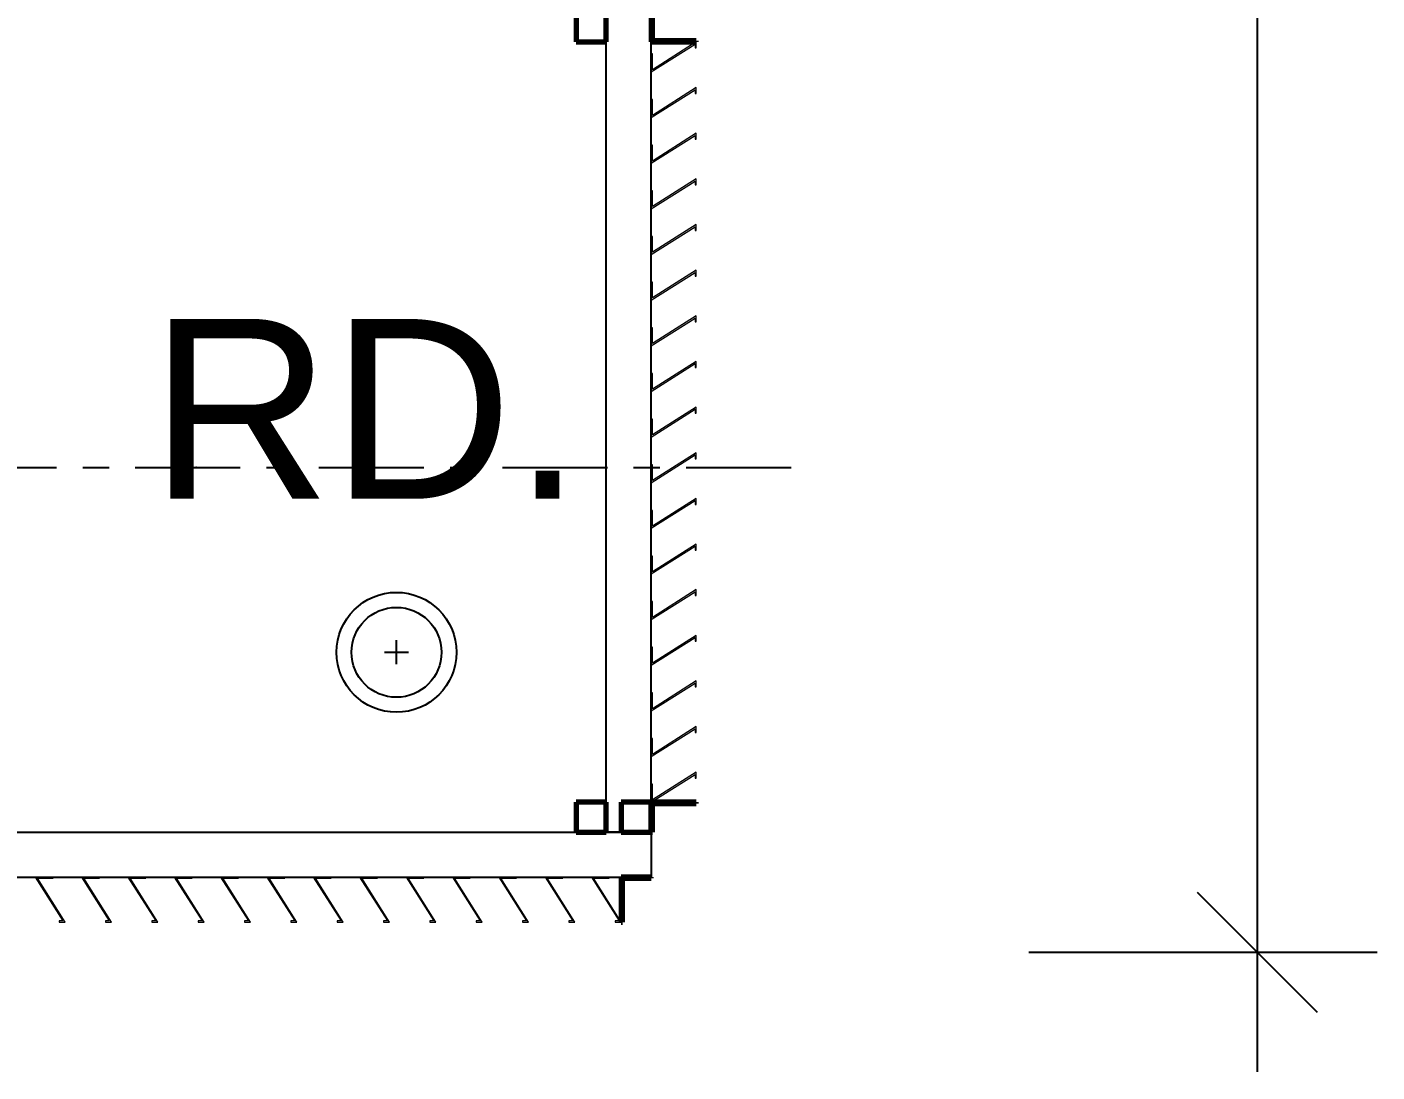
# Model space of a CAD drawing. Header units: millimetres. Extents: x -1379 to 1385823, y -4884429 to 548763.
# Drawn here: x 465128 to 467379, y -2315678 to -2313935 of the extents above; entities that cross this region are included whole.
import ezdxf

# ---------------------------------------------------------------- set-up
doc = ezdxf.new("R2010")
doc.units = ezdxf.units.MM
doc.linetypes.add('CENTER', pattern=[50.8, 31.75, -6.35, 6.35, -6.35])
doc.linetypes.add('TA_GL_000.70000', pattern=[1.925, 0.7, -0.175, 0.175, -0.175, 0.7])
for name, color, linetype in [('000 - 0_SYM_DWG_GRIDLINE_MAIN_COLOR_251', 7, 'Continuous'), ('000 - D I M', 7, 'Continuous'), ('000 - GRID', 7, 'CENTER')]:
    doc.layers.add(name, color=color, linetype=linetype)
doc.layers.add('000 - CONCRETE_EX_LOUVERS_DEF_SUB', color=7, linetype='Continuous', plot=False)
doc.layers.add('A-DETL-THIN', color=7, linetype='Continuous', lineweight=25)
doc.layers.add('G-ANNO-TEXT', color=7, linetype='Continuous', lineweight=9)
doc.styles.add('Arial_2', font='arial.ttf', dxfattribs={"height": 3})
doc.styles.add('TA', font='', dxfattribs={"height": 4.5})
doc.styles.get('TA').set_extended_font_data('Cordia New')
doc.dimstyles.new('DPA-DIM-3_0_T-T', dxfattribs={"dimscale": 304.8, "dimtxt": 306.07782, "dimasz": 0.656168, "dimexe": 0.656168, "dimexo": 0.0625, "dimgap": 0.164042, "dimtad": 1, "dimdec": 0, "dimzin": 0, "dimdsep": 46, "dimtxsty": 'Arial_2', "dimblk1": 'OBLIQUE', "dimblk2": 'OBLIQUE', "dimsah": 1, "dimcen": 0.09, "dimdle": 0.656168, "dimclrd": 7, "dimclre": 7, "dimclrt": 7, "dimadec": 8, "dimazin": 0, "dimtfac": 1, "dimtdec": 4, "dimtix": 1, "dimtmove": 0, "dimatfit": 3, "dimfxl": 1.312336, "dimfxlon": 1, "dimtvp": 1, "dimtolj": 1, "dimtzin": 0, "dimarcsym": 2})

# ---------------------------------------------------------------- blocks, each defined once
blk = doc.blocks.new('DPA_CP_Entrance Louver Grill Vertical Z - Louver Grill Vertical Z-5247632-IV01 - LOWER ROOF LEVEL PLAN')
at = {"layer": '000 - CONCRETE_EX_LOUVERS_DEF_SUB', "color": 7, "lineweight": 70}
for p, q in [((-527.5, 0), (-577.5, 0)), ((-577.5, 0), (-577.5, -50)), ((-527.5, -50), (-527.5, 0)), ((577.5, 0), (527.5, 0)), ((527.5, 0), (527.5, -50)), ((577.5, -50), (577.5, 0)), ((-577.5, -50), (-527.5, -50)), ((527.5, -50), (577.5, -50)), ((-527.5, -125), (-577.5, -125)), ((-577.5, -125), (-577.5, -127)), ((-577.5, -127), (-529.5, -127)), ((-529.5, -127), (-529.5, -200)), ((-527.5, -200), (-527.5, -125)), ((577.5, -125), (527.5, -125)), ((527.5, -125), (527.5, -200)), ((529.5, -200), (529.5, -127)), ((529.5, -127), (577.5, -127)), ((577.5, -127), (577.5, -125)), ((-529.5, -200), (-527.5, -200)), ((527.5, -200), (529.5, -200))]:
    blk.add_line(p, q, dxfattribs=at)
at = {"layer": '000 - CONCRETE_EX_LOUVERS_DEF_SUB', "color": 7}
for p, q in [((-577.5, -125), (-577.5, -50)), ((-577.5, -50), (577.5, -50)), ((577.5, -50), (577.5, -125)), ((-577.5, -125), (577.5, -125))]:
    blk.add_line(p, q, dxfattribs=at)
blk = doc.blocks.new('GM_Louver Grill Vertical Z1 - Z Profile-V458-IV01 - LOWER ROOF LEVEL PLAN')
at = {"layer": '000 - CONCRETE_EX_LOUVERS_DEF_SUB', "lineweight": 9}
h = blk.add_hatch(dxfattribs=at)
h.set_pattern_fill('FP_52', style=0, pattern_type=2)
h.set_pattern_definition([(50, (-232305.7, 2322710.5), (728.7365, -63.75582), [76.2, -838.2]), (355, (-232305.7, 2322710.5), (-140.97162, 764.2276), [60.96, -670.56]), (100.451, (-232245, 2322705.2), (587.77, 700.46675), [64.76, -712.36]), (46.184, (-232305.7, 2322913.7), (1084.31624, -168.17096), [114.3, -1257.3]), (96.636, (-232215.3, 2322899.7), (949.6099, 989.70985), [97.14, -1068.54]), (351.184, (-232305.7, 2322913.7), (949.62055, 989.70115), [91.44, -1005.84]), (21, (-232204.1, 2322862.9), (606.45787, -409.06057), [76.2, -838.2]), (326, (-232204.1, 2322862.9), (247.20834, 736.75292), [60.96, -670.56]), (71.451, (-232153.56, 2322828.8), (853.66825, 327.68547), [64.76, -712.36]), (37.5, (-232305.7, 2322710.48), (12.354693, 338.22012), [33.528, -628.904, 33.528, -1320.292]), (37.5, (-232305.7, 2322710.48), (12.354693, 338.22012), [-695.96, -647.192, 33.528, -639.572]), (7.5, (-232305.7, 2322710.48), (267.278874, 400.722127), [33.528, -354.584, 33.528, -870.204]), (7.5, (-232305.7, 2322710.48), (267.278874, 400.722127), [-421.64, -613.664, 33.528, -223.012]), (327.5, (-232532.26, 2322710.48), (542.36333, -22.915345), [33.528, -220.472, 33.528, -1810.512]), (327.5, (-232532.26, 2322710.48), (542.36333, -22.915345), [-287.528, -758.952, 33.528, -1018.032]), (317.5, (-232633.86, 2322710.5), (592.51696, 101.70711), [33.528, -296.672, 33.528, -1239.52]), (317.5, (-232633.86, 2322710.5), (592.51696, 101.70711), [-363.728, -492.76, 33.528, -713.232])])
h.paths.add_polyline_path([(50, -75), (3.7, -2), (30, -2), (30, 0), (0.1, 0), (46.4, -73), (40, -73), (40, -75)])
at = {"layer": '000 - CONCRETE_EX_LOUVERS_DEF_SUB', "color": 7, "lineweight": 9}
for p, q in [((30, 0), (0.1, 0)), ((0.1, 0), (46.4, -73)), ((30, -2), (30, 0)), ((50, -75), (3.7, -2)), ((3.7, -2), (30, -2)), ((46.4, -73), (40, -73)), ((40, -73), (40, -75)), ((40, -75), (50, -75))]:
    blk.add_line(p, q, dxfattribs=at)
blk = doc.blocks.new('GM_Louver Grill Vertical Z1 - Z Profile-V459-IV01 - LOWER ROOF LEVEL PLAN')
at = {"layer": '000 - CONCRETE_EX_LOUVERS_DEF_SUB', "lineweight": 9}
h = blk.add_hatch(dxfattribs=at)
h.set_pattern_fill('FP_53', style=0, pattern_type=2)
h.set_pattern_definition([(50, (-232228.4, 2322710.5), (728.7365, -63.75582), [76.2, -838.2]), (355, (-232228.4, 2322710.5), (-140.97162, 764.2276), [60.96, -670.56]), (100.451, (-232167.66, 2322705.2), (587.77, 700.46675), [64.76, -712.36]), (46.184, (-232228.4, 2322913.7), (1084.31624, -168.17096), [114.3, -1257.3]), (96.636, (-232138, 2322899.7), (949.6099, 989.70985), [97.14, -1068.54]), (351.184, (-232228.4, 2322913.7), (949.62055, 989.70115), [91.44, -1005.84]), (21, (-232126.8, 2322862.9), (606.45787, -409.06057), [76.2, -838.2]), (326, (-232126.8, 2322862.9), (247.20834, 736.75292), [60.96, -670.56]), (71.451, (-232076.25, 2322828.8), (853.66825, 327.68547), [64.76, -712.36]), (37.5, (-232228.4, 2322710.48), (12.354693, 338.22012), [33.528, -628.904, 33.528, -1320.292]), (37.5, (-232228.4, 2322710.48), (12.354693, 338.22012), [-695.96, -647.192, 33.528, -639.572]), (7.5, (-232228.4, 2322710.48), (267.278874, 400.722127), [33.528, -354.584, 33.528, -870.204]), (7.5, (-232228.4, 2322710.48), (267.278874, 400.722127), [-421.64, -613.664, 33.528, -223.012]), (327.5, (-232454.96, 2322710.48), (542.36333, -22.915345), [33.528, -220.472, 33.528, -1810.512]), (327.5, (-232454.96, 2322710.48), (542.36333, -22.915345), [-287.528, -758.952, 33.528, -1018.032]), (317.5, (-232556.56, 2322710.5), (592.51696, 101.70711), [33.528, -296.672, 33.528, -1239.52]), (317.5, (-232556.56, 2322710.5), (592.51696, 101.70711), [-363.728, -492.76, 33.528, -713.232])])
h.paths.add_polyline_path([(50, -75), (3.7, -2), (30, -2), (30, 0), (0.1, 0), (46.4, -73), (40, -73), (40, -75)])
at = {"layer": '000 - CONCRETE_EX_LOUVERS_DEF_SUB', "color": 7, "lineweight": 9}
for p, q in [((30, 0), (0.1, 0)), ((0.1, 0), (46.4, -73)), ((30, -2), (30, 0)), ((50, -75), (3.7, -2)), ((3.7, -2), (30, -2)), ((46.4, -73), (40, -73)), ((40, -73), (40, -75)), ((40, -75), (50, -75))]:
    blk.add_line(p, q, dxfattribs=at)
blk = doc.blocks.new('GM_Louver Grill Vertical Z1 - Z Profile-V460-IV01 - LOWER ROOF LEVEL PLAN')
at = {"layer": '000 - CONCRETE_EX_LOUVERS_DEF_SUB', "color": 7, "lineweight": 9}
for p, q in [((30, 0), (0.1, 0)), ((0.1, 0), (46.4, -73)), ((30, -2), (30, 0)), ((50, -75), (3.7, -2)), ((3.7, -2), (30, -2)), ((46.4, -73), (40, -73)), ((40, -73), (40, -75)), ((40, -75), (50, -75))]:
    blk.add_line(p, q, dxfattribs=at)
blk = doc.blocks.new('GM_Louver Grill Vertical Z1 - Z Profile-V461-IV01 - LOWER ROOF LEVEL PLAN')
at = {"layer": '000 - CONCRETE_EX_LOUVERS_DEF_SUB', "color": 7, "lineweight": 9}
for p, q in [((30, 0), (0.1, 0)), ((0.1, 0), (46.4, -73)), ((30, -2), (30, 0)), ((50, -75), (3.7, -2)), ((3.7, -2), (30, -2)), ((46.4, -73), (40, -73)), ((40, -73), (40, -75)), ((40, -75), (50, -75))]:
    blk.add_line(p, q, dxfattribs=at)
blk = doc.blocks.new('GM_Louver Grill Vertical Z1 - Z Profile-V462-IV01 - LOWER ROOF LEVEL PLAN')
at = {"layer": '000 - CONCRETE_EX_LOUVERS_DEF_SUB', "color": 7, "lineweight": 9}
for p, q in [((30, 0), (0.1, 0)), ((0.1, 0), (46.4, -73)), ((30, -2), (30, 0)), ((50, -75), (3.7, -2)), ((3.7, -2), (30, -2)), ((46.4, -73), (40, -73)), ((40, -73), (40, -75)), ((40, -75), (50, -75))]:
    blk.add_line(p, q, dxfattribs=at)
blk = doc.blocks.new('DPA_CP_Entrance Louver Grill Vertical Z - Louver Grill Vertical Z-5243039-IV01 - LOWER ROOF LEVEL PLAN')
at = {"layer": '000 - CONCRETE_EX_LOUVERS_DEF_SUB', "color": 7, "lineweight": 70}
for p, q in [((-634, 0), (-684, 0)), ((-684, 0), (-684, -50)), ((-634, -50), (-634, 0)), ((684, 0), (634, 0)), ((634, 0), (634, -50)), ((684, -50), (684, 0)), ((-684, -50), (-634, -50)), ((634, -50), (684, -50)), ((-634, -125), (-684, -125)), ((-684, -125), (-684, -127)), ((-684, -127), (-636, -127)), ((-636, -127), (-636, -200)), ((-634, -200), (-634, -125)), ((684, -125), (634, -125)), ((634, -125), (634, -200)), ((636, -200), (636, -127)), ((636, -127), (684, -127)), ((684, -127), (684, -125)), ((-636, -200), (-634, -200)), ((634, -200), (636, -200))]:
    blk.add_line(p, q, dxfattribs=at)
at = {"layer": '000 - CONCRETE_EX_LOUVERS_DEF_SUB', "color": 7}
for p, q in [((-684, -125), (-684, -50)), ((-684, -50), (684, -50)), ((684, -50), (684, -125)), ((-684, -125), (684, -125))]:
    blk.add_line(p, q, dxfattribs=at)
blk = doc.blocks.new('GM_Louver Grill Vertical Z1 - Z Profile-V464-IV01 - LOWER ROOF LEVEL PLAN')
at = {"layer": '000 - CONCRETE_EX_LOUVERS_DEF_SUB', "color": 7, "lineweight": 9}
for p, q in [((30, 0), (0.1, 0)), ((0.1, 0), (46.4, -73)), ((30, -2), (30, 0)), ((50, -75), (3.7, -2)), ((3.7, -2), (30, -2)), ((46.4, -73), (40, -73)), ((40, -73), (40, -75)), ((40, -75), (50, -75))]:
    blk.add_line(p, q, dxfattribs=at)
blk = doc.blocks.new('GM_Louver Grill Vertical Z1 - Z Profile-V465-IV01 - LOWER ROOF LEVEL PLAN')
at = {"layer": '000 - CONCRETE_EX_LOUVERS_DEF_SUB', "color": 7, "lineweight": 9}
for p, q in [((30, 0), (0.1, 0)), ((0.1, 0), (46.4, -73)), ((30, -2), (30, 0)), ((50, -75), (3.7, -2)), ((3.7, -2), (30, -2)), ((46.4, -73), (40, -73)), ((40, -73), (40, -75)), ((40, -75), (50, -75))]:
    blk.add_line(p, q, dxfattribs=at)
blk = doc.blocks.new('GM_Louver Grill Vertical Z1 - Z Profile-V522-IV01 - LOWER ROOF LEVEL PLAN')
at = {"layer": '000 - CONCRETE_EX_LOUVERS_DEF_SUB', "color": 7, "lineweight": 9}
for p, q in [((30, 0), (0.1, 0)), ((0.1, 0), (46.4, -73)), ((30, -2), (30, 0)), ((50, -75), (3.7, -2)), ((3.7, -2), (30, -2)), ((46.4, -73), (40, -73)), ((40, -73), (40, -75)), ((40, -75), (50, -75))]:
    blk.add_line(p, q, dxfattribs=at)
blk = doc.blocks.new('GM_Louver Grill Vertical Z1 - Z Profile-V523-IV01 - LOWER ROOF LEVEL PLAN')
at = {"layer": '000 - CONCRETE_EX_LOUVERS_DEF_SUB', "color": 7, "lineweight": 9}
for p, q in [((30, 0), (0.1, 0)), ((0.1, 0), (46.4, -73)), ((30, -2), (30, 0)), ((50, -75), (3.7, -2)), ((3.7, -2), (30, -2)), ((46.4, -73), (40, -73)), ((40, -73), (40, -75)), ((40, -75), (50, -75))]:
    blk.add_line(p, q, dxfattribs=at)
blk = doc.blocks.new('GM_Louver Grill Vertical Z1 - Z Profile-V524-IV01 - LOWER ROOF LEVEL PLAN')
at = {"layer": '000 - CONCRETE_EX_LOUVERS_DEF_SUB', "color": 7, "lineweight": 9}
for p, q in [((30, 0), (0.1, 0)), ((0.1, 0), (46.4, -73)), ((30, -2), (30, 0)), ((50, -75), (3.7, -2)), ((3.7, -2), (30, -2)), ((46.4, -73), (40, -73)), ((40, -73), (40, -75)), ((40, -75), (50, -75))]:
    blk.add_line(p, q, dxfattribs=at)
blk = doc.blocks.new('GM_Louver Grill Vertical Z1 - Z Profile-V525-IV01 - LOWER ROOF LEVEL PLAN')
at = {"layer": '000 - CONCRETE_EX_LOUVERS_DEF_SUB', "color": 7, "lineweight": 9}
for p, q in [((30, 0), (0.1, 0)), ((0.1, 0), (46.4, -73)), ((30, -2), (30, 0)), ((50, -75), (3.7, -2)), ((3.7, -2), (30, -2)), ((46.4, -73), (40, -73)), ((40, -73), (40, -75)), ((40, -75), (50, -75))]:
    blk.add_line(p, q, dxfattribs=at)
blk = doc.blocks.new('GM_Louver Grill Vertical Z1 - Z Profile-V527-IV01 - LOWER ROOF LEVEL PLAN')
at = {"layer": '000 - CONCRETE_EX_LOUVERS_DEF_SUB', "color": 7, "lineweight": 9}
for p, q in [((30, 0), (0.1, 0)), ((0.1, 0), (46.4, -73)), ((30, -2), (30, 0)), ((50, -75), (3.7, -2)), ((3.7, -2), (30, -2)), ((46.4, -73), (40, -73)), ((40, -73), (40, -75)), ((40, -75), (50, -75))]:
    blk.add_line(p, q, dxfattribs=at)
blk = doc.blocks.new('GM_Louver Grill Vertical Z1 - Z Profile-V579-IV01 - LOWER ROOF LEVEL PLAN')
at = {"layer": '000 - CONCRETE_EX_LOUVERS_DEF_SUB', "color": 7, "lineweight": 9}
for p, q in [((30, 0), (0.1, 0)), ((0.1, 0), (46.4, -73)), ((30, -2), (30, 0)), ((50, -75), (3.7, -2)), ((3.7, -2), (30, -2)), ((46.4, -73), (40, -73)), ((40, -73), (40, -75)), ((40, -75), (50, -75))]:
    blk.add_line(p, q, dxfattribs=at)
blk = doc.blocks.new('GM_Louver Grill Vertical Z1 - Z Profile-V580-IV01 - LOWER ROOF LEVEL PLAN')
at = {"layer": '000 - CONCRETE_EX_LOUVERS_DEF_SUB', "color": 7, "lineweight": 9}
for p, q in [((30, 0), (0.1, 0)), ((0.1, 0), (46.4, -73)), ((30, -2), (30, 0)), ((50, -75), (3.7, -2)), ((3.7, -2), (30, -2)), ((46.4, -73), (40, -73)), ((40, -73), (40, -75)), ((40, -75), (50, -75))]:
    blk.add_line(p, q, dxfattribs=at)
blk = doc.blocks.new('GM_Louver Grill Vertical Z1 - Z Profile-V581-IV01 - LOWER ROOF LEVEL PLAN')
at = {"layer": '000 - CONCRETE_EX_LOUVERS_DEF_SUB', "color": 7, "lineweight": 9}
for p, q in [((30, 0), (0.1, 0)), ((0.1, 0), (46.4, -73)), ((30, -2), (30, 0)), ((50, -75), (3.7, -2)), ((3.7, -2), (30, -2)), ((46.4, -73), (40, -73)), ((40, -73), (40, -75)), ((40, -75), (50, -75))]:
    blk.add_line(p, q, dxfattribs=at)
blk = doc.blocks.new('GM_Louver Grill Vertical Z1 - Z Profile-V582-IV01 - LOWER ROOF LEVEL PLAN')
at = {"layer": '000 - CONCRETE_EX_LOUVERS_DEF_SUB', "color": 7, "lineweight": 9}
for p, q in [((30, 0), (0.1, 0)), ((0.1, 0), (46.4, -73)), ((30, -2), (30, 0)), ((50, -75), (3.7, -2)), ((3.7, -2), (30, -2)), ((46.4, -73), (40, -73)), ((40, -73), (40, -75)), ((40, -75), (50, -75))]:
    blk.add_line(p, q, dxfattribs=at)
blk = doc.blocks.new('GM_Louver Grill Vertical Z1 - Z Profile-V583-IV01 - LOWER ROOF LEVEL PLAN')
at = {"layer": '000 - CONCRETE_EX_LOUVERS_DEF_SUB', "color": 7, "lineweight": 9}
for p, q in [((30, 0), (0.1, 0)), ((0.1, 0), (46.4, -73)), ((30, -2), (30, 0)), ((50, -75), (3.7, -2)), ((3.7, -2), (30, -2)), ((46.4, -73), (40, -73)), ((40, -73), (40, -75)), ((40, -75), (50, -75))]:
    blk.add_line(p, q, dxfattribs=at)
blk = doc.blocks.new('GM_Louver Grill Vertical Z1 - Z Profile-V584-IV01 - LOWER ROOF LEVEL PLAN')
at = {"layer": '000 - CONCRETE_EX_LOUVERS_DEF_SUB', "color": 7, "lineweight": 9}
for p, q in [((30, 0), (0.1, 0)), ((0.1, 0), (46.4, -73)), ((30, -2), (30, 0)), ((50, -75), (3.7, -2)), ((3.7, -2), (30, -2)), ((46.4, -73), (40, -73)), ((40, -73), (40, -75)), ((40, -75), (50, -75))]:
    blk.add_line(p, q, dxfattribs=at)
blk = doc.blocks.new('GM_Louver Grill Vertical Z1 - Z Profile-V585-IV01 - LOWER ROOF LEVEL PLAN')
at = {"layer": '000 - CONCRETE_EX_LOUVERS_DEF_SUB', "color": 7, "lineweight": 9}
for p, q in [((30, 0), (0.1, 0)), ((0.1, 0), (46.4, -73)), ((30, -2), (30, 0)), ((50, -75), (3.7, -2)), ((3.7, -2), (30, -2)), ((46.4, -73), (40, -73)), ((40, -73), (40, -75)), ((40, -75), (50, -75))]:
    blk.add_line(p, q, dxfattribs=at)
blk = doc.blocks.new('GM_Louver Grill Vertical Z1 - Z Profile-V586-IV01 - LOWER ROOF LEVEL PLAN')
at = {"layer": '000 - CONCRETE_EX_LOUVERS_DEF_SUB', "color": 7, "lineweight": 9}
for p, q in [((30, 0), (0.1, 0)), ((0.1, 0), (46.4, -73)), ((30, -2), (30, 0)), ((50, -75), (3.7, -2)), ((3.7, -2), (30, -2)), ((46.4, -73), (40, -73)), ((40, -73), (40, -75)), ((40, -75), (50, -75))]:
    blk.add_line(p, q, dxfattribs=at)
blk = doc.blocks.new('GM_Louver Grill Vertical Z1 - Z Profile-V587-IV01 - LOWER ROOF LEVEL PLAN')
at = {"layer": '000 - CONCRETE_EX_LOUVERS_DEF_SUB', "color": 7, "lineweight": 9}
for p, q in [((30, 0), (0.1, 0)), ((0.1, 0), (46.4, -73)), ((30, -2), (30, 0)), ((50, -75), (3.7, -2)), ((3.7, -2), (30, -2)), ((46.4, -73), (40, -73)), ((40, -73), (40, -75)), ((40, -75), (50, -75))]:
    blk.add_line(p, q, dxfattribs=at)
blk = doc.blocks.new('GM_Louver Grill Vertical Z1 - Z Profile-V588-IV01 - LOWER ROOF LEVEL PLAN')
at = {"layer": '000 - CONCRETE_EX_LOUVERS_DEF_SUB', "color": 7, "lineweight": 9}
for p, q in [((30, 0), (0.1, 0)), ((0.1, 0), (46.4, -73)), ((30, -2), (30, 0)), ((50, -75), (3.7, -2)), ((3.7, -2), (30, -2)), ((46.4, -73), (40, -73)), ((40, -73), (40, -75)), ((40, -75), (50, -75))]:
    blk.add_line(p, q, dxfattribs=at)
blk = doc.blocks.new('GM_Louver Grill Vertical Z1 - Z Profile-V589-IV01 - LOWER ROOF LEVEL PLAN')
at = {"layer": '000 - CONCRETE_EX_LOUVERS_DEF_SUB', "color": 7, "lineweight": 9}
for p, q in [((30, 0), (0.1, 0)), ((0.1, 0), (46.4, -73)), ((30, -2), (30, 0)), ((50, -75), (3.7, -2)), ((3.7, -2), (30, -2)), ((46.4, -73), (40, -73)), ((40, -73), (40, -75)), ((40, -75), (50, -75))]:
    blk.add_line(p, q, dxfattribs=at)
blk = doc.blocks.new('GM_Louver Grill Vertical Z1 - Z Profile-V590-IV01 - LOWER ROOF LEVEL PLAN')
at = {"layer": '000 - CONCRETE_EX_LOUVERS_DEF_SUB', "lineweight": 9}
h = blk.add_hatch(dxfattribs=at)
h.set_pattern_fill('FP_66', style=0, pattern_type=2)
h.set_pattern_definition([(320, (2322281, 233101.46), (-63.75582, -728.7365), [76.2, -838.2]), (265, (2322281, 233101.5), (764.2276, 140.97162), [60.96, -670.56]), (10.451, (2322275.7, 233040.74), (700.46675, -587.77), [64.76, -712.36]), (316.184, (2322484.2, 233101.5), (-168.17096, -1084.31624), [114.3, -1257.3]), (6.636, (2322470.2, 233011.1), (989.70985, -949.6099), [97.14, -1068.54]), (261.184, (2322484.2, 233101.5), (989.70115, -949.62055), [91.44, -1005.84]), (291, (2322433.4, 232999.86), (-409.06057, -606.45787), [76.2, -838.2]), (236, (2322433.4, 232999.9), (736.75292, -247.20834), [60.96, -670.56]), (341.451, (2322399.3, 232949.3), (327.68547, -853.66825), [64.76, -712.36]), (307.5, (2322280.98, 233101.46), (338.22012, -12.354693), [33.528, -628.904, 33.528, -1320.292]), (307.5, (2322280.98, 233101.46), (338.22012, -12.354693), [-695.96, -647.192, 33.528, -639.572]), (277.5, (2322280.98, 233101.46), (400.722127, -267.278874), [33.528, -354.584, 33.528, -870.204]), (277.5, (2322280.98, 233101.46), (400.722127, -267.278874), [-421.64, -613.664, 33.528, -223.012]), (237.5, (2322280.98, 233328.03), (-22.915345, -542.36333), [33.528, -220.472, 33.528, -1810.512]), (237.5, (2322280.98, 233328.03), (-22.915345, -542.36333), [-287.528, -758.952, 33.528, -1018.032]), (227.5, (2322281, 233429.63), (101.70711, -592.51696), [33.528, -296.672, 33.528, -1239.52]), (227.5, (2322281, 233429.63), (101.70711, -592.51696), [-363.728, -492.76, 33.528, -713.232])])
h.paths.add_polyline_path([(0.1, 0), (46.4, -73), (40, -73), (40, -75), (50, -75), (3.7, -2), (30, -2), (30, 0)])
at = {"layer": '000 - CONCRETE_EX_LOUVERS_DEF_SUB', "color": 7, "lineweight": 9}
for p, q in [((30, 0), (0.1, 0)), ((0.1, 0), (46.4, -73)), ((30, -2), (30, 0)), ((50, -75), (3.7, -2)), ((3.7, -2), (30, -2)), ((46.4, -73), (40, -73)), ((40, -73), (40, -75)), ((40, -75), (50, -75))]:
    blk.add_line(p, q, dxfattribs=at)
blk = doc.blocks.new('GM_Louver Grill Vertical Z1 - Z Profile-V591-IV01 - LOWER ROOF LEVEL PLAN')
at = {"layer": '000 - CONCRETE_EX_LOUVERS_DEF_SUB', "color": 7, "lineweight": 9}
for p, q in [((30, 0), (0.1, 0)), ((0.1, 0), (46.4, -73)), ((30, -2), (30, 0)), ((50, -75), (3.7, -2)), ((3.7, -2), (30, -2)), ((46.4, -73), (40, -73)), ((40, -73), (40, -75)), ((40, -75), (50, -75))]:
    blk.add_line(p, q, dxfattribs=at)
blk = doc.blocks.new('GM_Louver Grill Vertical Z1 - Z Profile-V592-IV01 - LOWER ROOF LEVEL PLAN')
at = {"layer": '000 - CONCRETE_EX_LOUVERS_DEF_SUB', "color": 7, "lineweight": 9}
for p, q in [((30, 0), (0.1, 0)), ((0.1, 0), (46.4, -73)), ((30, -2), (30, 0)), ((50, -75), (3.7, -2)), ((3.7, -2), (30, -2)), ((46.4, -73), (40, -73)), ((40, -73), (40, -75)), ((40, -75), (50, -75))]:
    blk.add_line(p, q, dxfattribs=at)
blk = doc.blocks.new('GM_Louver Grill Vertical Z1 - Z Profile-V593-IV01 - LOWER ROOF LEVEL PLAN')
at = {"layer": '000 - CONCRETE_EX_LOUVERS_DEF_SUB', "color": 7, "lineweight": 9}
for p, q in [((30, 0), (0.1, 0)), ((0.1, 0), (46.4, -73)), ((30, -2), (30, 0)), ((50, -75), (3.7, -2)), ((3.7, -2), (30, -2)), ((46.4, -73), (40, -73)), ((40, -73), (40, -75)), ((40, -75), (50, -75))]:
    blk.add_line(p, q, dxfattribs=at)
blk = doc.blocks.new('GM_Louver Grill Vertical Z1 - Z Profile-V650-IV01 - LOWER ROOF LEVEL PLAN')
at = {"layer": '000 - CONCRETE_EX_LOUVERS_DEF_SUB', "color": 7, "lineweight": 9}
for p, q in [((30, 0), (0.1, 0)), ((0.1, 0), (46.4, -73)), ((30, -2), (30, 0)), ((50, -75), (3.7, -2)), ((3.7, -2), (30, -2)), ((46.4, -73), (40, -73)), ((40, -73), (40, -75)), ((40, -75), (50, -75))]:
    blk.add_line(p, q, dxfattribs=at)
blk = doc.blocks.new('GM_Louver Grill Vertical Z1 - Z Profile-V651-IV01 - LOWER ROOF LEVEL PLAN')
at = {"layer": '000 - CONCRETE_EX_LOUVERS_DEF_SUB', "lineweight": 9}
h = blk.add_hatch(dxfattribs=at)
h.set_pattern_fill('FP_74', style=0, pattern_type=2)
h.set_pattern_definition([(50, (-232846.85, 2322710.5), (728.7365, -63.75582), [76.2, -838.2]), (355, (-232846.85, 2322710.5), (-140.97162, 764.2276), [60.96, -670.56]), (100.451, (-232786.1, 2322705.2), (587.77, 700.46675), [64.76, -712.36]), (46.184, (-232846.85, 2322913.7), (1084.31624, -168.17096), [114.3, -1257.3]), (96.636, (-232756.5, 2322899.7), (949.6099, 989.70985), [97.14, -1068.54]), (351.184, (-232846.9, 2322913.7), (949.62055, 989.70115), [91.44, -1005.84]), (21, (-232745.25, 2322862.9), (606.45787, -409.06057), [76.2, -838.2]), (326, (-232745.25, 2322862.9), (247.20834, 736.75292), [60.96, -670.56]), (71.451, (-232694.7, 2322828.8), (853.66825, 327.68547), [64.76, -712.36]), (37.5, (-232846.85, 2322710.48), (12.354693, 338.22012), [33.528, -628.904, 33.528, -1320.292]), (37.5, (-232846.85, 2322710.48), (12.354693, 338.22012), [-695.96, -647.192, 33.528, -639.572]), (7.5, (-232846.85, 2322710.48), (267.278874, 400.722127), [33.528, -354.584, 33.528, -870.204]), (7.5, (-232846.85, 2322710.48), (267.278874, 400.722127), [-421.64, -613.664, 33.528, -223.012]), (327.5, (-233073.42, 2322710.48), (542.36333, -22.915345), [33.528, -220.472, 33.528, -1810.512]), (327.5, (-233073.42, 2322710.48), (542.36333, -22.915345), [-287.528, -758.952, 33.528, -1018.032]), (317.5, (-233175, 2322710.5), (592.51696, 101.70711), [33.528, -296.672, 33.528, -1239.52]), (317.5, (-233175, 2322710.5), (592.51696, 101.70711), [-363.728, -492.76, 33.528, -713.232])])
h.paths.add_polyline_path([(50, -75), (3.7, -2), (30, -2), (30, 0), (0.1, 0), (46.4, -73), (40, -73), (40, -75)])
at = {"layer": '000 - CONCRETE_EX_LOUVERS_DEF_SUB', "color": 7, "lineweight": 9}
for p, q in [((30, 0), (0.1, 0)), ((0.1, 0), (46.4, -73)), ((30, -2), (30, 0)), ((50, -75), (3.7, -2)), ((3.7, -2), (30, -2)), ((46.4, -73), (40, -73)), ((40, -73), (40, -75)), ((40, -75), (50, -75))]:
    blk.add_line(p, q, dxfattribs=at)
blk = doc.blocks.new('GM_Louver Grill Vertical Z1 - Z Profile-V652-IV01 - LOWER ROOF LEVEL PLAN')
at = {"layer": '000 - CONCRETE_EX_LOUVERS_DEF_SUB', "color": 7, "lineweight": 9}
for p, q in [((30, 0), (0.1, 0)), ((0.1, 0), (46.4, -73)), ((30, -2), (30, 0)), ((50, -75), (3.7, -2)), ((3.7, -2), (30, -2)), ((46.4, -73), (40, -73)), ((40, -73), (40, -75)), ((40, -75), (50, -75))]:
    blk.add_line(p, q, dxfattribs=at)
blk = doc.blocks.new('_Oblique')
at = {"color": 7, "linetype": 'ByBlock', "lineweight": -2}
blk.add_line((-0.5, -0.5), (0.5, 0.5), dxfattribs=at)
blk = doc.blocks.new('*D850')
at = {"layer": '000 - D I M', "color": 7, "lineweight": -2, "transparency": 16777216}
for p, q in [((467179.3, -2311099.7), (467179.3, -2315677.7)), ((466798.3, -2311299.7), (467379.3, -2311299.7)), ((466798.3, -2315477.7), (467379.3, -2315477.7))]:
    blk.add_line(p, q, dxfattribs=at)
at = {"layer": 'Defpoints', "color": 7, "transparency": 16777216}
for p in [(466779.3, -2311299.7), (466779.3, -2315477.7), (467179.3, -2315477.7)]:
    blk.add_point(p, dxfattribs=at)
at = {"layer": '000 - D I M', "color": 7, "lineweight": -2, "transparency": 16777216, "xscale": 200, "yscale": 200, "zscale": 200}
for p, rotation in [((467179.3, -2311299.7), 90), ((467179.3, -2315477.7), 270)]:
    blk.add_blockref('_Oblique', p, dxfattribs=dict(at, rotation=rotation))
at = {"layer": '000 - D I M', "color": 7, "transparency": 16777216, "insert": (467127.8, -2313388.7), "char_height": 3, "width": 1107.531, "attachment_point": 5, "rotation": 90, "style": 'Arial_2'}
blk.add_mtext('\\A1;4178', dxfattribs=at)
blk = doc.blocks.new('*U1773')
at = {"layer": '000 - 0_SYM_DWG_GRIDLINE_MAIN_COLOR_251', "color": 7, "linetype": 'ByBlock', "ltscale": 5}
blk.add_line((20, 0), (-155.16, 0), dxfattribs=at)
at = {"layer": '000 - 0_SYM_DWG_GRIDLINE_MAIN_COLOR_251', "color": 7}
blk.add_point((-135.16, 0), dxfattribs=at)
at = {"color": 7, "style": 'TA', "flags": 1}
blk.add_attdef('LOCATION', (6, -6), '', height=4.5, rotation=270, dxfattribs=at)

msp = doc.modelspace()

# ---------------------------------------------------------------- linework, layer by layer
at = {"layer": 'A-DETL-THIN', "color": 7}
for p, q in [((465743.8, -2314997.7), (465743.8, -2314957.7)), ((465723.8, -2314977.7), (465763.8, -2314977.7))]:
    msp.add_line(p, q, dxfattribs=at)
for radius in [100, 75]:
    msp.add_circle((465743.8, -2314977.7), radius, dxfattribs=at)

# ---------------------------------------------------------------- block references
at = {"layer": '000 - CONCRETE_EX_LOUVERS_DEF_SUB', "color": 7, "rotation": 89.99999999997503}
msp.add_blockref('DPA_CP_Entrance Louver Grill Vertical Z - Louver Grill Vertical Z-5243039-IV01 - LOWER ROOF LEVEL PLAN', (466043.8, -2314593.7), dxfattribs=at)
at = {"layer": '000 - CONCRETE_EX_LOUVERS_DEF_SUB', "color": 7, "lineweight": 9, "rotation": 89.99999999997503}
for name, p in [('GM_Louver Grill Vertical Z1 - Z Profile-V464-IV01 - LOWER ROOF LEVEL PLAN', (466168.8, -2314009.7)), ('GM_Louver Grill Vertical Z1 - Z Profile-V579-IV01 - LOWER ROOF LEVEL PLAN', (466168.8, -2314085.9)), ('GM_Louver Grill Vertical Z1 - Z Profile-V580-IV01 - LOWER ROOF LEVEL PLAN', (466168.8, -2314162)), ('GM_Louver Grill Vertical Z1 - Z Profile-V581-IV01 - LOWER ROOF LEVEL PLAN', (466168.8, -2314238.1)), ('GM_Louver Grill Vertical Z1 - Z Profile-V582-IV01 - LOWER ROOF LEVEL PLAN', (466168.8, -2314314.2)), ('GM_Louver Grill Vertical Z1 - Z Profile-V583-IV01 - LOWER ROOF LEVEL PLAN', (466168.8, -2314390.4)), ('GM_Louver Grill Vertical Z1 - Z Profile-V584-IV01 - LOWER ROOF LEVEL PLAN', (466168.8, -2314466.5)), ('GM_Louver Grill Vertical Z1 - Z Profile-V585-IV01 - LOWER ROOF LEVEL PLAN', (466168.8, -2314542.6)), ('GM_Louver Grill Vertical Z1 - Z Profile-V586-IV01 - LOWER ROOF LEVEL PLAN', (466168.8, -2314618.7)), ('GM_Louver Grill Vertical Z1 - Z Profile-V587-IV01 - LOWER ROOF LEVEL PLAN', (466168.8, -2314694.9)), ('GM_Louver Grill Vertical Z1 - Z Profile-V588-IV01 - LOWER ROOF LEVEL PLAN', (466168.8, -2314771)), ('GM_Louver Grill Vertical Z1 - Z Profile-V589-IV01 - LOWER ROOF LEVEL PLAN', (466168.8, -2314847.1)), ('GM_Louver Grill Vertical Z1 - Z Profile-V590-IV01 - LOWER ROOF LEVEL PLAN', (466168.8, -2314923.2)), ('GM_Louver Grill Vertical Z1 - Z Profile-V591-IV01 - LOWER ROOF LEVEL PLAN', (466168.8, -2314999.4)), ('GM_Louver Grill Vertical Z1 - Z Profile-V592-IV01 - LOWER ROOF LEVEL PLAN', (466168.8, -2315075.5)), ('GM_Louver Grill Vertical Z1 - Z Profile-V593-IV01 - LOWER ROOF LEVEL PLAN', (466168.8, -2315151.6)), ('GM_Louver Grill Vertical Z1 - Z Profile-V465-IV01 - LOWER ROOF LEVEL PLAN', (466168.8, -2315227.7))]:
    msp.add_blockref(name, p, dxfattribs=at)
at = {"layer": '000 - CONCRETE_EX_LOUVERS_DEF_SUB', "color": 7}
msp.add_blockref('DPA_CP_Entrance Louver Grill Vertical Z - Louver Grill Vertical Z-5247632-IV01 - LOWER ROOF LEVEL PLAN', (465591.3, -2315227.7), dxfattribs=at)
at = {"layer": '000 - CONCRETE_EX_LOUVERS_DEF_SUB', "color": 7, "lineweight": 9}
for name, p in [('GM_Louver Grill Vertical Z1 - Z Profile-V461-IV01 - LOWER ROOF LEVEL PLAN', (465141.1, -2315352.7)), ('GM_Louver Grill Vertical Z1 - Z Profile-V460-IV01 - LOWER ROOF LEVEL PLAN', (465218.4, -2315352.7)), ('GM_Louver Grill Vertical Z1 - Z Profile-V459-IV01 - LOWER ROOF LEVEL PLAN', (465295.8, -2315352.7)), ('GM_Louver Grill Vertical Z1 - Z Profile-V458-IV01 - LOWER ROOF LEVEL PLAN', (465373.1, -2315352.7)), ('GM_Louver Grill Vertical Z1 - Z Profile-V525-IV01 - LOWER ROOF LEVEL PLAN', (465450.4, -2315352.7)), ('GM_Louver Grill Vertical Z1 - Z Profile-V524-IV01 - LOWER ROOF LEVEL PLAN', (465527.7, -2315352.7)), ('GM_Louver Grill Vertical Z1 - Z Profile-V523-IV01 - LOWER ROOF LEVEL PLAN', (465605, -2315352.7)), ('GM_Louver Grill Vertical Z1 - Z Profile-V522-IV01 - LOWER ROOF LEVEL PLAN', (465682.3, -2315352.7)), ('GM_Louver Grill Vertical Z1 - Z Profile-V527-IV01 - LOWER ROOF LEVEL PLAN', (465759.6, -2315352.7)), ('GM_Louver Grill Vertical Z1 - Z Profile-V652-IV01 - LOWER ROOF LEVEL PLAN', (465836.9, -2315352.7)), ('GM_Louver Grill Vertical Z1 - Z Profile-V651-IV01 - LOWER ROOF LEVEL PLAN', (465914.2, -2315352.7)), ('GM_Louver Grill Vertical Z1 - Z Profile-V650-IV01 - LOWER ROOF LEVEL PLAN', (465991.5, -2315352.7)), ('GM_Louver Grill Vertical Z1 - Z Profile-V462-IV01 - LOWER ROOF LEVEL PLAN', (466068.8, -2315352.7))]:
    msp.add_blockref(name, p, dxfattribs=at)
at = {"layer": '000 - GRID', "color": 7, "linetype": 'TA_GL_000.70000', "xscale": 50, "yscale": 50, "zscale": 50, "rotation": 180}
msp.add_blockref('*U1773', (458651.9, -2314669.4), dxfattribs=at)

# ---------------------------------------------------------------- texts
at = {"layer": 'G-ANNO-TEXT', "color": 7, "insert": (465332.2, -2314421.6), "char_height": 300, "width": 881.856, "attachment_point": 1, "style": 'Arial_2'}
msp.add_mtext('RD.', dxfattribs=at)

# ---------------------------------------------------------------- dimensions: what is measured, and where the dimension line sits
at = {"layer": '000 - D I M', "color": 7}
dim = msp.add_linear_dim(base=(467179.3, -2315477.7), p1=(466779.3, -2311299.7), p2=(466779.3, -2315477.7), angle=90, dimstyle='DPA-DIM-3_0_T-T', override={"dimpost": '<>', "dimclrd": 7, "dimclre": 7, "dimclrt": 7, "dimfxl": 4178}, dxfattribs=at)
dim.commit()
dim.dimension.update_dxf_attribs({"geometry": '*D850', "text_midpoint": (467127.8, -2313388.7)})

doc.saveas('drawing.dxf')
